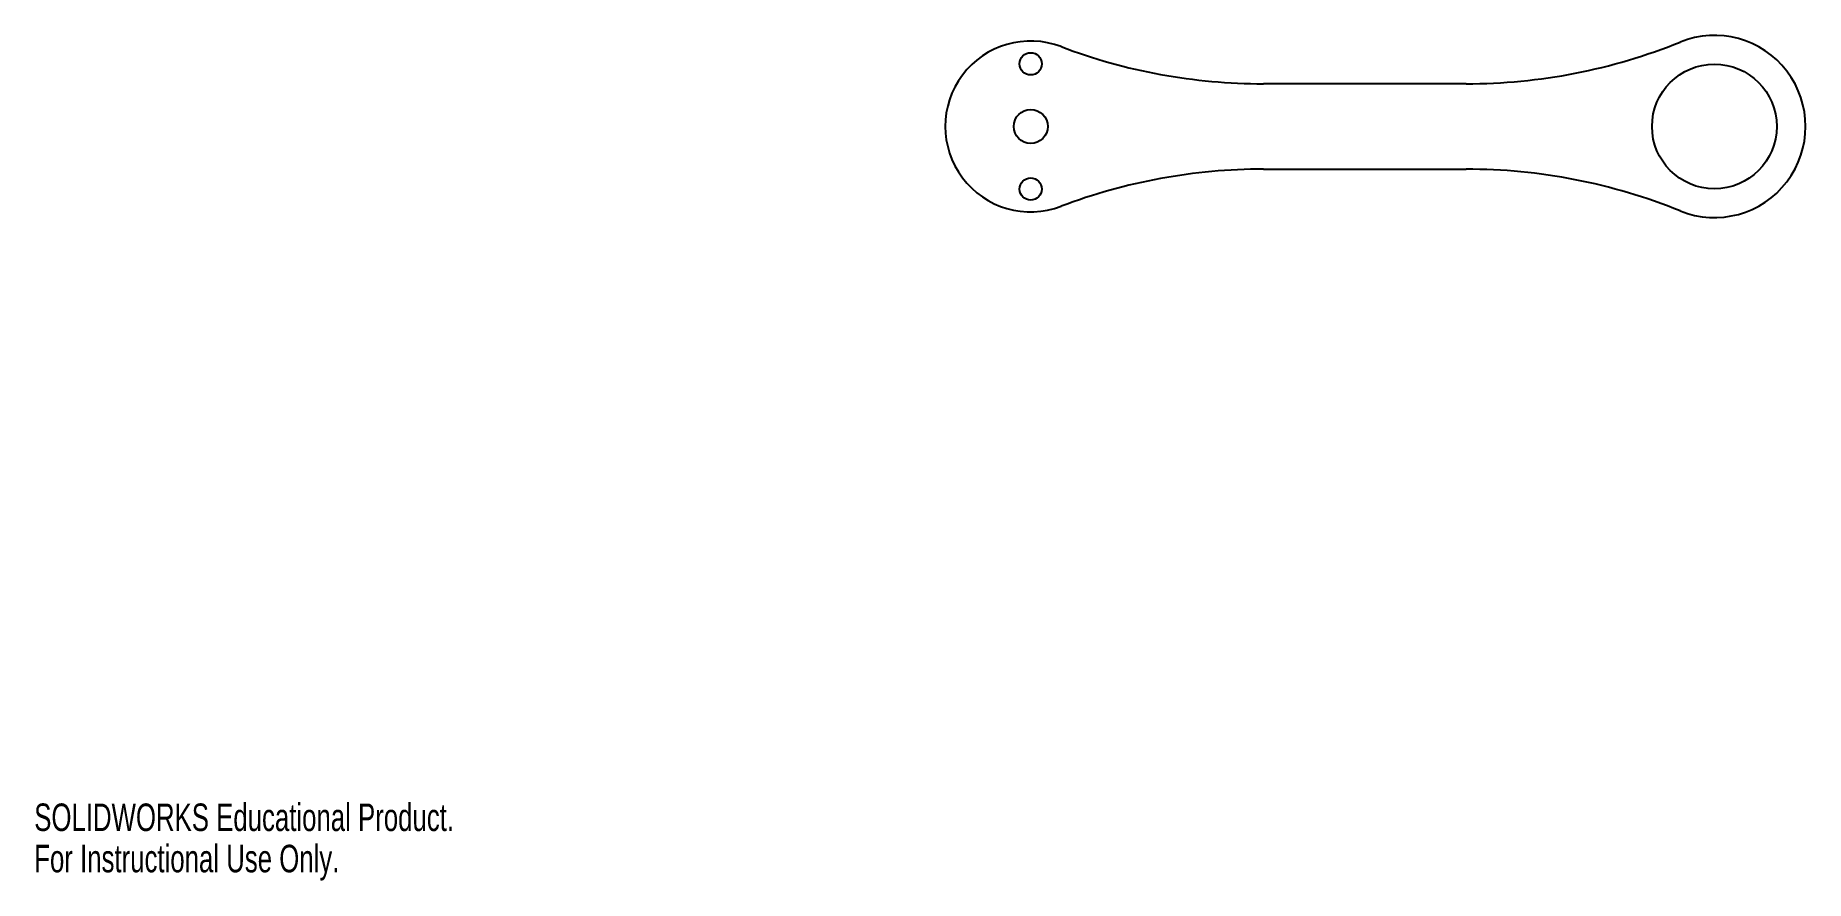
# Model space of a CAD drawing. Header units: millimetres. Extents: x 0 to 311, y 0 to 148.
import ezdxf

# ---------------------------------------------------------------- set-up
doc = ezdxf.new("R2010")
doc.units = ezdxf.units.MM
doc.styles.add('SLDTEXTSTYLE0', font='TXT', dxfattribs={"width": 0.7})

msp = doc.modelspace()

# ---------------------------------------------------------------- linework, layer by layer
at = {"color": 7, "linetype": 'Continuous', "lineweight": 25}
for p, q in [((251.32, 139.88), (215.75, 139.88)), ((215.75, 124.88), (251.32, 124.88))]:
    msp.add_line(p, q, dxfattribs=at)
for centre, radius in [((174.9, 143.38), 1.95), ((294.9, 132.38), 10.95), ((174.9, 132.38), 2.98), ((174.9, 121.38), 1.95)]:
    msp.add_circle(centre, radius, dxfattribs=at)
for centre, radius, start, end in [((174.9, 132.38), 15, 69.1931, 290.8069), ((215.75, 239.88), 100, 249.1931, 270), ((251.32, 239.88), 100, 270, 292.0702), ((294.9, 132.38), 16, 247.9298, 112.0702), ((215.75, 24.88), 100, 90, 110.8069), ((251.32, 24.88), 100, 67.9298, 90)]:
    msp.add_arc(centre, radius, start, end, dxfattribs=at)

# ---------------------------------------------------------------- texts
at = {"color": 7, "linetype": 'Continuous', "char_height": 4.8336, "attachment_point": 1, "style": 'SLDTEXTSTYLE0'}
for s, insert in [('SOLIDWORKS Educational Product.', (0, 13.48)), ('For Instructional Use Only.', (0, 6.23))]:
    msp.add_mtext(s, dxfattribs=dict(at, insert=insert))

doc.saveas('drawing.dxf')
